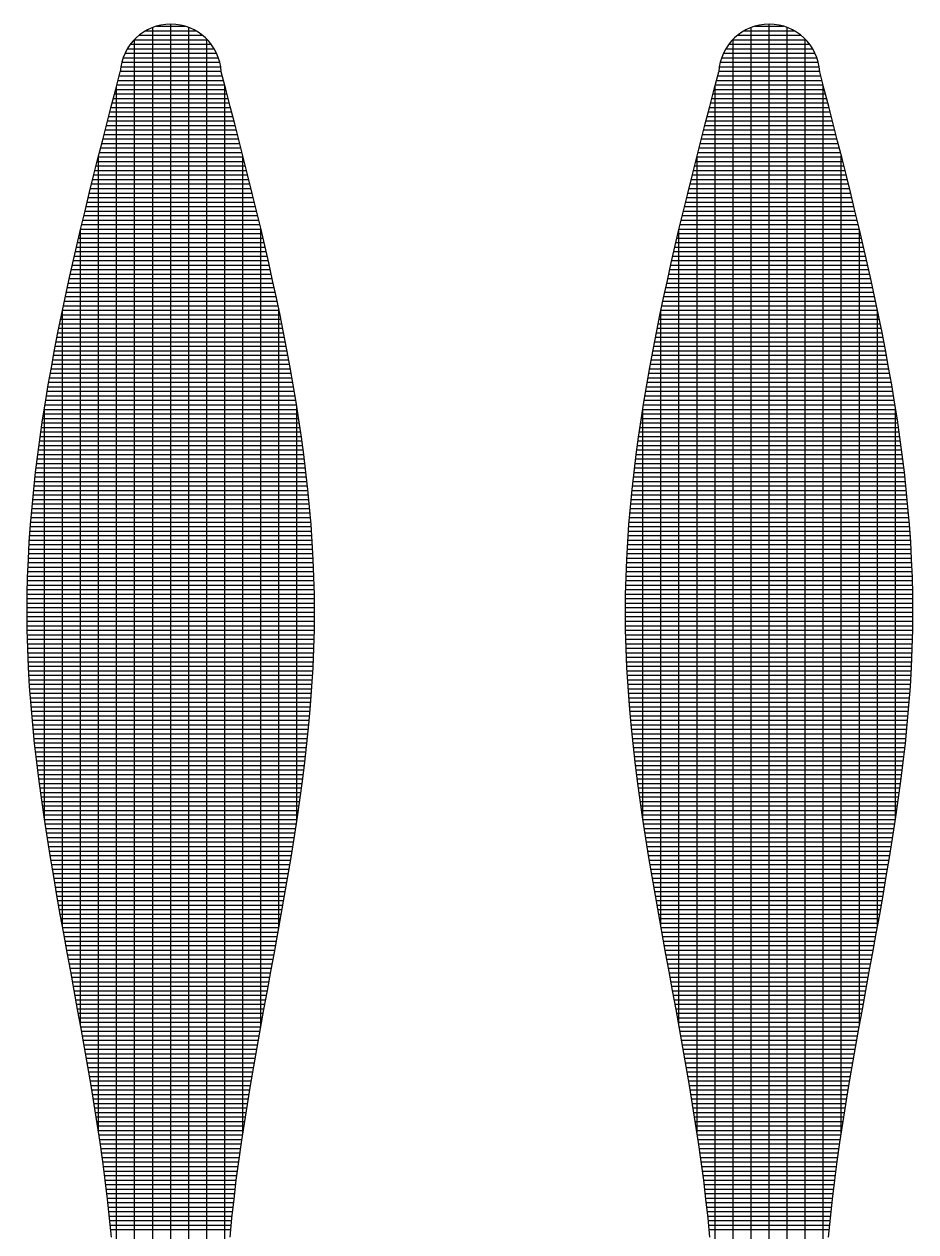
# Model space of a CAD drawing. Header units: inches. Extents: x 8.4 to 50.9, y 14.4 to 39.2.
# Drawn here: x 34.4212 to 34.5782, y 25.7 to 25.9127 of the extents above; entities that cross this region are included whole.
import ezdxf

# ---------------------------------------------------------------- set-up
doc = ezdxf.new("R2010")
doc.units = ezdxf.units.IN
doc.header["$MEASUREMENT"] = 0
doc.layers.add('02', color=2, linetype='Continuous')

msp = doc.modelspace()

# ---------------------------------------------------------------- linework, layer by layer
at = {"layer": '02'}
for p, q in [((34.44261935552736, 25.91149436416858), (34.4514155559164, 25.91149436416858)), ((34.44383261365969, 25.48771023720441), (34.44383261365969, 25.91206792290145)), ((34.44448042906974, 25.91228811417354), (34.44955448237401, 25.91228811417354)), ((34.44700761362132, 25.48714468855873), (34.44700761362132, 25.91265752015865)), ((34.45018261358295, 25.48770304395989), (34.45018261358295, 25.91207544302565)), ((34.54796078325403, 25.91149436416858), (34.55675698364307, 25.91149436416858)), ((34.54917404138637, 25.48771023720441), (34.54917404138637, 25.91206792290145)), ((34.54982185679641, 25.91228811417354), (34.55489591010068, 25.91228811417354)), ((34.55234904134799, 25.48714468855873), (34.55234904134799, 25.91265752015865)), ((34.55552404130962, 25.48770304395989), (34.55552404130962, 25.91207544302565)), ((34.43991089823344, 25.90911311416825), (34.45412401332673, 25.90911311416825)), ((34.44058499021143, 25.90990686417321), (34.45344992134874, 25.90990686417321)), ((34.44065761369806, 25.48967781219803), (34.44065761369806, 25.90998198587444)), ((34.44145059051611, 25.91070061417817), (34.45258432092764, 25.91070061417817)), ((34.453357613661, 25.48965922962056), (34.453357613661, 25.91000204590786)), ((34.54525232596011, 25.90911311416825), (34.55946544093699, 25.90911311416825)), ((34.54592641793811, 25.90990686417321), (34.55879134895899, 25.90990686417321)), ((34.54599904130832, 25.48967781219803), (34.54599904130832, 25.90998198587444)), ((34.54679201824278, 25.91070061417817), (34.55792574865431, 25.91070061417817)), ((34.55869904127125, 25.48965922962056), (34.55869904127125, 25.91000204590786)), ((34.43863161456925, 25.90673186416793), (34.45540329687451, 25.90673186416793)), ((34.43895668537975, 25.90752561417289), (34.455078226064, 25.90752561417289)), ((34.43937745389216, 25.90831936417785), (34.45465745766801, 25.90831936417785)), ((34.54397304229592, 25.90673186416793), (34.56074472460118, 25.90673186416793)), ((34.54429811310642, 25.90752561417289), (34.56041965379067, 25.90752561417289)), ((34.54471888161883, 25.90831936417785), (34.55999888527826, 25.90831936417785)), ((34.43822912698765, 25.90514436417256), (34.4558057844561, 25.90514436417256)), ((34.43839141576704, 25.90593811417752), (34.45564349567671, 25.90593811417752)), ((34.54357055471432, 25.90514436417256), (34.56114721218277, 25.90514436417256)), ((34.54373284349371, 25.90593811417752), (34.56098492340338, 25.90593811417752)), ((34.43774296240103, 25.90276311417223), (34.45629194915914, 25.90276311417223)), ((34.43794873044048, 25.90355686417719), (34.45608618100327, 25.90355686417719)), ((34.43814047439177, 25.9043506141676), (34.4558944371684, 25.9043506141676)), ((34.5430843901277, 25.90276311417223), (34.56163337676939, 25.90276311417223)), ((34.54329015816715, 25.90355686417719), (34.56142760872994, 25.90355686417719)), ((34.54348190200203, 25.9043506141676), (34.56123586489507, 25.9043506141676)), ((34.4371261067145, 25.90038186417191), (34.45690880472925, 25.90038186417191)), ((34.43733162143421, 25.90117561417687), (34.45670329000954, 25.90117561417687)), ((34.43748261362002, 25.49632961785359), (34.43748261362002, 25.90175849860647)), ((34.43753724977527, 25.90196936416728), (34.45649766178489, 25.90196936416728)), ((34.45653261362263, 25.49625364470525), (34.45653261362263, 25.90183447175481)), ((34.54246753444117, 25.90038186417191), (34.56225023245592, 25.90038186417191)), ((34.54267304916088, 25.90117561417687), (34.56204471773621, 25.90117561417687)), ((34.54282404134669, 25.49632961785359), (34.54282404134669, 25.90175849860647)), ((34.54287867750195, 25.90196936416728), (34.56183908939515, 25.90196936416728)), ((34.5618740413493, 25.49625364470525), (34.5618740413493, 25.90183447175481)), ((34.43671553350673, 25.89879436417654), (34.45731937793703, 25.89879436417654)), ((34.43692073448715, 25.89958811416695), (34.45711417707302, 25.89958811416695)), ((34.5420569612334, 25.89879436417654), (34.5626608056637, 25.89879436417654)), ((34.5422621620974, 25.89958811416695), (34.56245560479969, 25.89958811416695)), ((34.43610124966749, 25.89641311417622), (34.45793366177627, 25.89641311417622)), ((34.43630576216769, 25.89720686416662), (34.45772914927606, 25.89720686416662)), ((34.43651053310991, 25.89800061417158), (34.45752437833384, 25.89800061417158)), ((34.54144267739416, 25.89641311417622), (34.56327508950294, 25.89641311417622)), ((34.54164718989436, 25.89720686416662), (34.56307057700273, 25.89720686416662)), ((34.54185196083658, 25.89800061417158), (34.56286580606051, 25.89800061417158)), ((34.43548955292594, 25.89403186417589), (34.45854535851781, 25.89403186417589)), ((34.4356931160592, 25.8948256141663), (34.45834179538456, 25.8948256141663)), ((34.43589702471313, 25.89561936417126), (34.45813788684704, 25.89561936417126)), ((34.54083098065261, 25.89403186417589), (34.56388678624448, 25.89403186417589)), ((34.54103454378587, 25.8948256141663), (34.56368322311123, 25.8948256141663)), ((34.54123845232338, 25.89561936417126), (34.5634793144573, 25.89561936417126)), ((34.43508357893829, 25.89244436416597), (34.45895133262188, 25.89244436416597)), ((34.43528636418436, 25.89323811417093), (34.45874854725939, 25.89323811417093)), ((34.54042500666496, 25.89244436416597), (34.56429276023214, 25.89244436416597)), ((34.54062779191104, 25.89323811417093), (34.56408997498606, 25.89323811417093)), ((34.43447793311593, 25.89006311416565), (34.45955697844424, 25.89006311416565)), ((34.43467933441666, 25.8908568641706), (34.45935557714351, 25.8908568641706)), ((34.43488122594231, 25.89165061417556), (34.45915368550145, 25.89165061417556)), ((34.5398193608426, 25.89006311416565), (34.5648984060545, 25.89006311416565)), ((34.54002076202691, 25.8908568641706), (34.56469700487018, 25.8908568641706)), ((34.54022265366898, 25.89165061417556), (34.56449511322812, 25.89165061417556)), ((34.43387696055383, 25.88768186416532), (34.46015795100634, 25.88768186416532)), ((34.43407671725531, 25.88847561417028), (34.45995819430486, 25.88847561417028)), ((34.43427705102754, 25.88926936417524), (34.45975786041622, 25.88926936417524)), ((34.43430761365839, 25.717474027049), (34.43430761365839, 25.88939026394623)), ((34.45970761370067, 25.71734335426995), (34.45970761370067, 25.88946810445454)), ((34.5392183882805, 25.88768186416532), (34.56549937861659, 25.88768186416532)), ((34.53941814498198, 25.88847561417028), (34.56529962191512, 25.88847561417028)), ((34.53961847875421, 25.88926936417524), (34.56509928814289, 25.88926936417524)), ((34.53964904126865, 25.717474027049), (34.53964904126865, 25.88939026394623)), ((34.56504904131093, 25.71734335426995), (34.56504904131093, 25.88946810445454)), ((34.43328144274805, 25.88530061417955), (34.4607534686957, 25.88530061417955)), ((34.4334792944292, 25.88609436416995), (34.46055561713096, 25.88609436416995)), ((34.43367780991052, 25.88688811417491), (34.46035710153323, 25.88688811417491)), ((34.53862287047473, 25.88530061417955), (34.56609489642237, 25.88530061417955)), ((34.53882072215588, 25.88609436416995), (34.56589704474122, 25.88609436416995)), ((34.53901923763719, 25.88688811417491), (34.5656985292599, 25.88688811417491)), ((34.43288784696874, 25.88371311416963), (34.46114706447501, 25.88371311416963)), ((34.43308428408731, 25.88450686417459), (34.46095062747285, 25.88450686417459)), ((34.53822927469541, 25.88371311416963), (34.56648849220169, 25.88371311416963)), ((34.53842571169757, 25.88450686417459), (34.56629205519953, 25.88450686417459)), ((34.43230315532223, 25.8813318641693), (34.46173175623794, 25.8813318641693)), ((34.43249725377341, 25.88212561417426), (34.46153765767035, 25.88212561417426)), ((34.43269216061258, 25.88291936417922), (34.46134275094759, 25.88291936417922)), ((34.53764458293249, 25.8813318641693), (34.56707318396461, 25.8813318641693)), ((34.53783868150008, 25.88212561417426), (34.56687908539702, 25.88212561417426)), ((34.53803358833925, 25.88291936417922), (34.56668417855785, 25.88291936417922)), ((34.43172599877384, 25.87895061416897), (34.46230891266991, 25.87895061416897)), ((34.43191749895145, 25.87974436417393), (34.4621174124923, 25.87974436417393)), ((34.43210989413005, 25.88053811417889), (34.46192501743012, 25.88053811417889)), ((34.53706742650051, 25.87895061416897), (34.56765034039658, 25.87895061416897)), ((34.53725892667812, 25.87974436417393), (34.56745884021898, 25.87974436417393)), ((34.53745132185672, 25.88053811417889), (34.56726644504037, 25.88053811417889)), ((34.43134579867278, 25.87736311417361), (34.46268911277097, 25.87736311417361)), ((34.43153542246823, 25.87815686417857), (34.46249948897552, 25.87815686417857)), ((34.53668722639945, 25.87736311417361), (34.56803054049765, 25.87736311417361)), ((34.5368768501949, 25.87815686417857), (34.5678409167022, 25.87815686417857)), ((34.43078293105741, 25.87498186417328), (34.46325198050276, 25.87498186417328)), ((34.43096952421278, 25.87577561417824), (34.46306538734738, 25.87577561417824)), ((34.43113261358035, 25.73632884397343), (34.43113261358035, 25.87646578484386)), ((34.43115715637491, 25.87656936416865), (34.46287775518526, 25.87656936416865)), ((34.4628826136623, 25.73621987431365), (34.4628826136623, 25.87654886523491)), ((34.53612435878408, 25.87498186417328), (34.56859340811302, 25.87498186417328)), ((34.53631095193946, 25.87577561417824), (34.56840681495764, 25.87577561417824)), ((34.53647404130702, 25.73632884397343), (34.53647404130702, 25.87646578484386)), ((34.53649858410158, 25.87656936416865), (34.56821918279552, 25.87656936416865)), ((34.56822404138897, 25.73621987431365), (34.56822404138897, 25.87654886523491)), ((34.43022967282836, 25.87260061417296), (34.46380523861539, 25.87260061417296)), ((34.43041297666882, 25.87339436417792), (34.46362193489135, 25.87339436417792)), ((34.43059740554695, 25.87418811416832), (34.46343750589681, 25.87418811416832)), ((34.53557110055503, 25.87260061417296), (34.56914666634206, 25.87260061417296)), ((34.53575440439549, 25.87339436417792), (34.56896336250161, 25.87339436417792)), ((34.53593883327362, 25.87418811416832), (34.56877893362348, 25.87418811416832)), ((34.42986655597728, 25.87101311417759), (34.46416835546647, 25.87101311417759)), ((34.4300475231294, 25.871806864168), (34.46398738831435, 25.871806864168)), ((34.53520798370396, 25.87101311417759), (34.56950978319314, 25.87101311417759)), ((34.53538895085607, 25.871806864168), (34.56932881604102, 25.871806864168)), ((34.42933103758064, 25.86863186417726), (34.46470387386312, 25.86863186417726)), ((34.42950828456473, 25.86942561416767), (34.46452662687902, 25.86942561416767)), ((34.429686800243, 25.87021936417263), (34.46434811120075, 25.87021936417263)), ((34.53467246530731, 25.86863186417726), (34.57004530158979, 25.86863186417726)), ((34.5348497122914, 25.86942561416767), (34.56986805460569, 25.86942561416767)), ((34.53502822796968, 25.87021936417263), (34.56968953892742, 25.87021936417263)), ((34.42880719529153, 25.86625061417694), (34.46522771615223, 25.86625061417694)), ((34.42898046436407, 25.86704436416735), (34.4650544471961, 25.86704436416735)), ((34.42915508804531, 25.8678381141723), (34.46487982351486, 25.8678381141723)), ((34.5341486230182, 25.86625061417694), (34.5705691438789, 25.86625061417694)), ((34.53432189209074, 25.86704436416735), (34.57039587480635, 25.86704436416735)), ((34.53449651565556, 25.8678381141723), (34.57022125124153, 25.8678381141723)), ((34.42846483540875, 25.86466311416702), (34.46557007615142, 25.86466311416702)), ((34.42863530946583, 25.86545686417198), (34.46539960209434, 25.86545686417198)), ((34.53380626313542, 25.86466311416702), (34.57091150376168, 25.86466311416702)), ((34.53397673707609, 25.86545686417198), (34.57074102982101, 25.86545686417198)), ((34.42795761361872, 25.75370930192698), (34.42795761361872, 25.8622599873121)), ((34.42796216918309, 25.86228186416669), (34.46607274226066, 25.86228186416669)), ((34.42812823668741, 25.86307561417165), (34.46590667475634, 25.86307561417165)), ((34.42829580152561, 25.86386936417661), (34.46573910991815, 25.86386936417661)), ((34.46605761362393, 25.75360010457338), (34.46605761362393, 25.86235447612821)), ((34.53329904134539, 25.75370930192698), (34.53329904134539, 25.8622599873121)), ((34.53330359690976, 25.86228186416669), (34.57141416998734, 25.86228186416669)), ((34.53346966441408, 25.86307561417165), (34.57124810248301, 25.86307561417165)), ((34.53363722925228, 25.86386936417661), (34.57108053764482, 25.86386936417661)), ((34.5713990413506, 25.75360010457338), (34.5713990413506, 25.86235447612821)), ((34.42747323600729, 25.85990061416637), (34.46656167543647, 25.85990061416637)), ((34.4276346404959, 25.86069436417133), (34.46640027106427, 25.86069436417133)), ((34.4277976276508, 25.86148811417629), (34.46623728390936, 25.86148811417629)), ((34.53281466373396, 25.85990061416637), (34.57190310316314, 25.85990061416637)), ((34.53297606810615, 25.86069436417133), (34.57174169879094, 25.86069436417133)), ((34.53313905526106, 25.86148811417629), (34.57157871163604, 25.86148811417629)), ((34.42715528969806, 25.858313114171), (34.46687962174569, 25.858313114171)), ((34.42731344305598, 25.85910686417596), (34.46672146850419, 25.85910686417596)), ((34.53249671742473, 25.858313114171), (34.57222104947236, 25.858313114171)), ((34.53265487066624, 25.85910686417596), (34.57206289623086, 25.85910686417596)), ((34.42669095205297, 25.85593186417067), (34.4673439595072, 25.85593186417067)), ((34.42684401584943, 25.85672561417563), (34.46719089571074, 25.85672561417563)), ((34.42699880445529, 25.85751936416604), (34.46703610698846, 25.85751936416604)), ((34.53203237966322, 25.85593186417067), (34.57268538723388, 25.85593186417067)), ((34.5321854435761, 25.85672561417563), (34.572532323321, 25.85672561417563)), ((34.53234023218197, 25.85751936416604), (34.57237753471513, 25.85751936416604)), ((34.42624239310776, 25.85355061417035), (34.46779251845241, 25.85355061417035)), ((34.42639011227679, 25.85434436417531), (34.46764479916696, 25.85434436417531)), ((34.42653964135484, 25.85513811416572), (34.46749527008892, 25.85513811416572)), ((34.53158382071801, 25.85355061417035), (34.57313394617908, 25.85355061417035)), ((34.53173154000346, 25.85434436417531), (34.57298622689363, 25.85434436417531)), ((34.53188106908151, 25.85513811416572), (34.57283669781559, 25.85513811416572)), ((34.42595249707033, 25.85196311417498), (34.46808241437343, 25.85196311417498)), ((34.42609651190382, 25.85275686416539), (34.46793839953993, 25.85275686416539)), ((34.531293924797, 25.85196311417498), (34.5734238421001, 25.85196311417498)), ((34.53143793963049, 25.85275686416539), (34.5732798272666, 25.85275686416539)), ((34.42553193275039, 25.84958186417466), (34.46850297869337, 25.84958186417466)), ((34.4256701793211, 25.85037561417962), (34.46836473223907, 25.85037561417962)), ((34.42581037677978, 25.85116936417002), (34.46822453466397, 25.85116936417002)), ((34.53087336047706, 25.84958186417466), (34.57384440642004, 25.84958186417466)), ((34.53101160704777, 25.85037561417962), (34.57370615984932, 25.85037561417962)), ((34.53115180450645, 25.85116936417002), (34.57356596239065, 25.85116936417002)), ((34.42512918020752, 25.84720061417433), (34.46890573123623, 25.84720061417433)), ((34.42526140519571, 25.84799436417929), (34.46877350636446, 25.84799436417929)), ((34.42539566535656, 25.8487881141697), (34.46863924608719, 25.8487881141697)), ((34.53047060793419, 25.84720061417433), (34.5742471589629, 25.84720061417433)), ((34.53060283280597, 25.84799436417929), (34.57411493397471, 25.84799436417929)), ((34.53073709308323, 25.8487881141697), (34.57398067381386, 25.8487881141697)), ((34.42478261365709, 25.77268145197708), (34.42478261365709, 25.84505783383033)), ((34.42487094867197, 25.84561311417896), (34.46916396277179, 25.84561311417896)), ((34.42499901879732, 25.84640686416937), (34.46903589264643, 25.84640686416937)), ((34.46923261358556, 25.77254963322016), (34.46923261358556, 25.84518213969536)), ((34.53012404138376, 25.77268145197708), (34.53012404138376, 25.84505783383033)), ((34.53021237639864, 25.84561311417896), (34.57450539049846, 25.84561311417896)), ((34.53034044652399, 25.84640686416937), (34.5743773203731, 25.84640686416937)), ((34.57457404131223, 25.77254963322016), (34.57457404131223, 25.84518213968081)), ((34.42449956749719, 25.84323186417864), (34.46953534406298, 25.84323186417864)), ((34.42462119508222, 25.84402561416904), (34.46941371636153, 25.84402561416904)), ((34.42474499823679, 25.844819364174), (34.46928991332338, 25.844819364174)), ((34.52984099522386, 25.84323186417864), (34.57487677167323, 25.84323186417864)), ((34.5299626228089, 25.84402561416904), (34.5747551440882, 25.84402561416904)), ((34.53008642584705, 25.844819364174), (34.57463134093364, 25.844819364174)), ((34.42414801650834, 25.84085061417831), (34.46988689493541, 25.84085061417831)), ((34.42426295032878, 25.84164436416872), (34.46977196123139, 25.84164436416872)), ((34.42438014318854, 25.84243811417368), (34.46965476825521, 25.84243811417368)), ((34.52948944423501, 25.84085061417831), (34.57522832266208, 25.84085061417831)), ((34.52960437793904, 25.84164436416872), (34.57511338895806, 25.84164436416872)), ((34.52972157091521, 25.84243811417368), (34.57499619598188, 25.84243811417368)), ((34.42392503797696, 25.83926311416839), (34.47010987358321, 25.83926311416839)), ((34.42403536978331, 25.84005686417335), (34.46999954166044, 25.84005686417335)), ((34.52926646558721, 25.83926311416839), (34.57545130130988, 25.83926311416839)), ((34.52937679750998, 25.84005686417335), (34.57534096938711, 25.84005686417335)), ((34.42360820960407, 25.83688186416807), (34.47042670183968, 25.83688186416807)), ((34.42371143006407, 25.83767561417303), (34.47032348137968, 25.83767561417303)), ((34.42381704879612, 25.83846936417799), (34.47021786276404, 25.83846936417799)), ((34.52894963733074, 25.83688186416807), (34.57576812956636, 25.83688186416807)), ((34.52905285779075, 25.83767561417303), (34.57566490910635, 25.83767561417303)), ((34.5291584765228, 25.83846936417799), (34.5755592903743, 25.83846936417799)), ((34.42331321410988, 25.83450061416774), (34.47072169733387, 25.83450061416774)), ((34.42340907397833, 25.8352943641727), (34.47062583758184, 25.8352943641727)), ((34.42350741489012, 25.83608811417766), (34.47052749655363, 25.83608811417766)), ((34.52865464183655, 25.83450061416774), (34.57606312506054, 25.83450061416774)), ((34.52875050170501, 25.8352943641727), (34.57596726519209, 25.8352943641727)), ((34.5288488426168, 25.83608811417766), (34.5758689242803, 25.83608811417766)), ((34.42304079829869, 25.83211936416741), (34.47099411326148, 25.83211936416741)), ((34.42312904867963, 25.83291311417237), (34.47090586276413, 25.83291311417237)), ((34.42321986322445, 25.83370686417733), (34.47081504821931, 25.83370686417733)), ((34.52838222590894, 25.83211936416741), (34.57633554098815, 25.83211936416741)), ((34.5284704764063, 25.83291311417237), (34.5762472904908, 25.83291311417237)), ((34.52856129095112, 25.83370686417733), (34.57615647594598, 25.83370686417733)), ((34.42287209934243, 25.83053186417205), (34.47116281221774, 25.83053186417205)), ((34.42295513920639, 25.83132561417701), (34.47107977223736, 25.83132561417701)), ((34.52821352695268, 25.83053186417205), (34.57650423994441, 25.83053186417205)), ((34.52829656693307, 25.83132561417701), (34.57642119996403, 25.83132561417701)), ((34.422638967998, 25.82815061417172), (34.47139594344576, 25.82815061417172)), ((34.42271398626421, 25.82894436417668), (34.47132092517954, 25.82894436417668)), ((34.42279170583156, 25.82973811416709), (34.4712432056122, 25.82973811416709)), ((34.52798039572467, 25.82815061417172), (34.57673737117243, 25.82815061417172)), ((34.52805541399088, 25.82894436417668), (34.57666235290621, 25.82894436417668)), ((34.52813313355823, 25.82973811416709), (34.57658463333887, 25.82973811416709)), ((34.42243039458212, 25.8257693641714), (34.47160451697805, 25.8257693641714)), ((34.42249714479935, 25.82656311417636), (34.4715377666444, 25.82656311417636)), ((34.42256667850693, 25.82735686416676), (34.47146823305324, 25.82735686416676)), ((34.52777182230879, 25.8257693641714), (34.5769459445883, 25.8257693641714)), ((34.52783857252602, 25.82656311417636), (34.57687919437107, 25.82656311417636)), ((34.5279081062336, 25.82735686416676), (34.5768096606635, 25.82735686416676)), ((34.42230535276853, 25.82418186417603), (34.47172955879164, 25.82418186417603)), ((34.42236645474718, 25.82497561416644), (34.47166845669658, 25.82497561416644)), ((34.52764678037879, 25.82418186417603), (34.57707098651831, 25.82418186417603)), ((34.52770788247385, 25.82497561416644), (34.57700988442325, 25.82497561416644)), ((34.42213934486885, 25.8218006141757), (34.4718955665749, 25.8218006141757)), ((34.42219177064639, 25.82259436416611), (34.47184314079736, 25.82259436416611)), ((34.42224711565454, 25.82338811417107), (34.47178779578921, 25.82338811417107)), ((34.52748077259552, 25.8218006141757), (34.57723699430157, 25.8218006141757)), ((34.52753319837306, 25.82259436416611), (34.57718456852403, 25.82259436416611)), ((34.52758854338121, 25.82338811417107), (34.57712922351588, 25.82338811417107)), ((34.42199985370193, 25.81941936417538), (34.47203505785824, 25.81941936417538)), ((34.42204335938827, 25.82021311416579), (34.47199155205548, 25.82021311416579)), ((34.42208986556311, 25.82100686417074), (34.47194504599706, 25.82100686417074)), ((34.5273412814286, 25.81941936417538), (34.57737648546849, 25.81941936417538)), ((34.52738478711494, 25.82021311416579), (34.57733297978216, 25.82021311416579)), ((34.52743129317336, 25.82100686417074), (34.57728647372373, 25.82100686417074)), ((34.4219219511297, 25.81783186416546), (34.47211296043047, 25.81783186416546)), ((34.42195937516321, 25.81862561417042), (34.47207553628054, 25.81862561417042)), ((34.52726337873996, 25.81783186416546), (34.57745438815714, 25.81783186416546)), ((34.52730080288988, 25.81862561417042), (34.57741696400721, 25.81862561417042)), ((34.42182827288438, 25.81545061417969), (34.47220663855937, 25.81545061417969)), ((34.42185637298194, 25.81624436417009), (34.47217853846182, 25.81624436417009)), ((34.42188760802769, 25.81703811417505), (34.47214730341607, 25.81703811417505)), ((34.52716970061105, 25.81545061417969), (34.57754806628604, 25.81545061417969)), ((34.52719780070861, 25.81624436417009), (34.57751996618849, 25.81624436417009)), ((34.52722903575436, 25.81703811417505), (34.57748873114274, 25.81703811417505)), ((34.42176304898844, 25.81306936417936), (34.47227186245532, 25.81306936417936)), ((34.42178158417032, 25.81386311416977), (34.47225332738985, 25.81386311416977)), ((34.42180333439414, 25.81465686417473), (34.47223157716603, 25.81465686417473)), ((34.52710447671511, 25.81306936417936), (34.57761329018199, 25.81306936417936)), ((34.52712301178057, 25.81386311416977), (34.57759475511652, 25.81386311416977)), ((34.5271447620044, 25.81465686417473), (34.5775730048927, 25.81465686417473)), ((34.42173573061977, 25.81148186416944), (34.4722991809404, 25.81148186416944)), ((34.42174775562403, 25.8122756141744), (34.47228715581973, 25.8122756141744)), ((34.52707715823003, 25.81148186416944), (34.57764060866707, 25.81148186416944)), ((34.5270891833507, 25.8122756141744), (34.5776285835464, 25.8122756141744)), ((34.42171953119491, 25.80910061416911), (34.47231538036526, 25.80910061416911)), ((34.42172159174611, 25.80989436417407), (34.47231331969765, 25.80989436417407)), ((34.42172700040196, 25.81068811417903), (34.4723079110418, 25.81068811417903)), ((34.52706095892158, 25.80910061416911), (34.57765680797552, 25.80910061416911)), ((34.52706301947278, 25.80989436417407), (34.57765474742432, 25.80989436417407)), ((34.52706842812863, 25.81068811417903), (34.57764933876847, 25.81068811417903)), ((34.42172084494182, 25.80830686417871), (34.47231406661835, 25.80830686417871)), ((34.42172555964594, 25.80751311417375), (34.47230935179782, 25.80751311417375)), ((34.42173370150071, 25.80671936416879), (34.47230120994304, 25.80671936416879)), ((34.52706227266849, 25.80830686417871), (34.57765549422861, 25.80830686417871)), ((34.52706698737261, 25.80751311417375), (34.57765077952449, 25.80751311417375)), ((34.52707512922738, 25.80671936416879), (34.57764263766971, 25.80671936416879)), ((34.42174529704884, 25.80592561417838), (34.47228961451133, 25.80592561417838)), ((34.42176035502148, 25.80513186417342), (34.47227455653869, 25.80513186417342)), ((34.52708672477551, 25.80592561417838), (34.57763104212158, 25.80592561417838)), ((34.52710178263173, 25.80513186417342), (34.57761598426536, 25.80513186417342)), ((34.42177883653589, 25.80433811416846), (34.47225607490786, 25.80433811416846)), ((34.42180069514238, 25.80354436417806), (34.47223421641779, 25.80354436417806)), ((34.42182588404198, 25.8027506141731), (34.47220902740177, 25.8027506141731)), ((34.52712026426256, 25.80433811416846), (34.57759750263453, 25.80433811416846)), ((34.52714212275264, 25.80354436417806), (34.57757564414446, 25.80354436417806)), ((34.52716731176865, 25.8027506141731), (34.57755045512845, 25.8027506141731)), ((34.42185435666856, 25.80195686416814), (34.47218055477519, 25.80195686416814)), ((34.42188606657241, 25.80116311417773), (34.47214884498776, 25.80116311417773)), ((34.4219209671874, 25.80036936417277), (34.47211394425635, 25.80036936417277)), ((34.52719578439523, 25.80195686416814), (34.57752198250186, 25.80195686416814)), ((34.52722749429908, 25.80116311417773), (34.57749027259801, 25.80116311417773)), ((34.52726239491408, 25.80036936417277), (34.57745537198302, 25.80036936417277)), ((34.42195901241307, 25.79957561416781), (34.47207589903068, 25.79957561416781)), ((34.42200015568328, 25.7987818641774), (34.47203475576048, 25.7987818641774)), ((34.52730044013974, 25.79957561416781), (34.57741732675736, 25.79957561416781)), ((34.52734158340995, 25.7987818641774), (34.57737618348715, 25.7987818641774)), ((34.42204435101398, 25.79798811417244), (34.47199056042977, 25.79798811417244)), ((34.42209155218829, 25.79719436416748), (34.47194335937188, 25.79719436416748)), ((34.42214171298933, 25.79640061417708), (34.47189319857084, 25.79640061417708)), ((34.52738577874065, 25.79798811417244), (34.57733198815644, 25.79798811417244)), ((34.52743297979855, 25.79719436416748), (34.57728478709855, 25.79719436416748)), ((34.52748314059959, 25.79640061417708), (34.57723462629751, 25.79640061417708)), ((34.42219478743304, 25.79560686417212), (34.47184012401071, 25.79560686417212)), ((34.42225072965179, 25.79481311416716), (34.47178418190838, 25.79481311416716)), ((34.42230949366153, 25.79401936417675), (34.47172541789864, 25.79401936417675)), ((34.52753621515971, 25.79560686417212), (34.57718155173738, 25.79560686417212)), ((34.52759215737846, 25.79481311416716), (34.57712560951863, 25.79481311416716)), ((34.52765092127179, 25.79401936417675), (34.57706684562531, 25.79401936417675)), ((34.42237103371103, 25.79322561417179), (34.47166387784914, 25.79322561417179)), ((34.42243530381624, 25.79243186416683), (34.47159960762751, 25.79243186416683)), ((34.52771246132129, 25.79322561417179), (34.57700530557581, 25.79322561417179)), ((34.52777673154291, 25.79243186416683), (34.57694103535418, 25.79243186416683)), ((34.42250225845878, 25.79163811417643), (34.47153265298498, 25.79163811417643)), ((34.42257185200383, 25.79084436417147), (34.47146305943993, 25.79084436417147)), ((34.42264403881659, 25.79005061416651), (34.47139087274358, 25.79005061416651)), ((34.52784368618545, 25.79163811417643), (34.57687408071165, 25.79163811417643)), ((34.5279132797305, 25.79084436417147), (34.5768044871666, 25.79084436417147)), ((34.52798546642684, 25.79005061416651), (34.57673230047025, 25.79005061416651)), ((34.42271877302942, 25.7892568641761), (34.47131613841434, 25.7892568641761)), ((34.42279600958959, 25.78846311417114), (34.47123890185416, 25.78846311417114)), ((34.4228757028623, 25.78766936416618), (34.47115920869787, 25.78766936416618)), ((34.52806020075609, 25.7892568641761), (34.57665756614101, 25.7892568641761)), ((34.52813743731626, 25.78846311417114), (34.57658032958084, 25.78846311417114)), ((34.52821713047256, 25.78766936416618), (34.57650063642454, 25.78766936416618)), ((34.42295780732915, 25.78687561417577), (34.4710771041146, 25.78687561417577)), ((34.42304227782101, 25.78608186417081), (34.47099263362274, 25.78608186417081)), ((34.52829923505583, 25.78687561417577), (34.57641853184127, 25.78687561417577)), ((34.52838370554768, 25.78608186417081), (34.57633406134941, 25.78608186417081)), ((34.42312906905231, 25.78528811416585), (34.47090584250786, 25.78528811416585)), ((34.42321813550465, 25.78449436417545), (34.4708167759391, 25.78449436417545)), ((34.42330943224174, 25.78370061417049), (34.47072547920202, 25.78370061417049)), ((34.52847049666256, 25.78528811416585), (34.57624727023453, 25.78528811416585)), ((34.52855956323133, 25.78449436417545), (34.57615820366577, 25.78449436417545)), ((34.52865085996841, 25.78370061417049), (34.57606690692869, 25.78370061417049)), ((34.42340291409441, 25.78290686416553), (34.47063199734934, 25.78290686416553)), ((34.42349853589353, 25.78211311417512), (34.47053637555022, 25.78211311417512)), ((34.42359625258636, 25.78131936417016), (34.4704386589738, 25.78131936417016)), ((34.52874434182108, 25.78290686416553), (34.57597342507601, 25.78290686416553)), ((34.5288399636202, 25.78211311417512), (34.5758778032769, 25.78211311417512)), ((34.52893768019662, 25.78131936417016), (34.57578008670048, 25.78131936417016)), ((34.42369601900377, 25.78052561417975), (34.4703388925564, 25.78052561417975)), ((34.42379779032585, 25.7797318641748), (34.4702371211179, 25.7797318641748)), ((34.52903744661403, 25.78052561417975), (34.57568032028307, 25.78052561417975)), ((34.52913921805252, 25.7797318641748), (34.57557854884458, 25.7797318641748)), ((34.42390152149987, 25.77893811416984), (34.47013338994388, 25.77893811416984)), ((34.42400716782235, 25.77814436417943), (34.47002774373782, 25.77814436417943)), ((34.42411468424056, 25.77735061417447), (34.46992022731961, 25.77735061417447)), ((34.52924294922654, 25.77893811416984), (34.57547481767055, 25.77893811416984)), ((34.52934859554902, 25.77814436417943), (34.57536917134807, 25.77814436417943)), ((34.52945611196724, 25.77735061417447), (34.57526165492986, 25.77735061417447)), ((34.42422402593461, 25.77655686416951), (34.46981088562556, 25.77655686416951)), ((34.42433514808458, 25.7757631141791), (34.46969976335917, 25.7757631141791)), ((34.424448005987, 25.77496936417414), (34.46958690545675, 25.77496936417414)), ((34.52956545366128, 25.77655686416951), (34.57515231323582, 25.77655686416951)), ((34.52967657581125, 25.7757631141791), (34.57504119108584, 25.7757631141791)), ((34.52978943371367, 25.77496936417414), (34.57492833318342, 25.77496936417414)), ((34.42456255493839, 25.77417561416918), (34.46947235650536, 25.77417561416918)), ((34.42467875023526, 25.77338186417878), (34.46935616120849, 25.77338186417878)), ((34.42479654717413, 25.77258811417382), (34.46923836438604, 25.77258811417382)), ((34.52990398266506, 25.77417561416918), (34.57481378423203, 25.77417561416918)), ((34.53002017796193, 25.77338186417878), (34.57469758893517, 25.77338186417878)), ((34.5301379749008, 25.77258811417382), (34.5745797919963, 25.77258811417382)), ((34.42491590105151, 25.77179436416886), (34.46911901039225, 25.77179436416886)), ((34.42503676739675, 25.77100061417845), (34.46899814404701, 25.77100061417845)), ((34.53025732877818, 25.77179436416886), (34.57446043811892, 25.77179436416886)), ((34.53037819512342, 25.77100061417845), (34.57433957177368, 25.77100061417845)), ((34.42515910150637, 25.77020686417349), (34.46887580993739, 25.77020686417349)), ((34.42528285902613, 25.76941311416853), (34.46875205253404, 25.76941311416853)), ((34.42540799513613, 25.76861936417813), (34.46862691630763, 25.76861936417813)), ((34.53050052923304, 25.77020686417349), (34.57421723766406, 25.77020686417349)), ((34.53062428663638, 25.76941311416853), (34.5740934801443, 25.76941311416853)), ((34.5307494228628, 25.76861936417813), (34.5739683440343, 25.76861936417813)), ((34.42553446571496, 25.76782561417317), (34.46850044584521, 25.76782561417317)), ((34.42566222582631, 25.76703186416821), (34.46837268561744, 25.76703186416821)), ((34.42579123134878, 25.7662381141778), (34.46824368009497, 25.7662381141778)), ((34.53087589332522, 25.76782561417317), (34.57384187357188, 25.76782561417317)), ((34.53100365355299, 25.76703186416821), (34.57371411334411, 25.76703186416821)), ((34.53113265907545, 25.7662381141778), (34.57358510782164, 25.7662381141778)), ((34.42592143781171, 25.76544436417284), (34.46811347374846, 25.76544436417284)), ((34.42605280062803, 25.76465061416788), (34.46798211081573, 25.76465061416788)), ((34.53126286542197, 25.76544436417284), (34.57345490147513, 25.76544436417284)), ((34.5313942283547, 25.76465061416788), (34.5733235385424, 25.76465061416788)), ((34.42618527555992, 25.76385686417747), (34.46784963588384, 25.76385686417747)), ((34.42631881813672, 25.76306311417251), (34.46771609330703, 25.76306311417251)), ((34.42645338423704, 25.76226936416755), (34.46758152732313, 25.76226936416755)), ((34.53152670328659, 25.76385686417747), (34.57319106361051, 25.76385686417747)), ((34.53166024586339, 25.76306311417251), (34.5730575210337, 25.76306311417251)), ((34.53179481184729, 25.76226936416755), (34.5729229550498, 25.76226936416755)), ((34.42658892915738, 25.76147561417715), (34.46744598240279, 25.76147561417715)), ((34.42672540865992, 25.76068186417219), (34.46730950278383, 25.76068186417219)), ((34.42686277862326, 25.75988811416723), (34.46717213282049, 25.75988811416723)), ((34.53193035688405, 25.76147561417715), (34.57278741001305, 25.76147561417715)), ((34.53206683638659, 25.76068186417219), (34.57265093051051, 25.76068186417219)), ((34.53220420634993, 25.75988811416723), (34.57251356054716, 25.75988811416723)), ((34.42700099469316, 25.75909436417682), (34.46703391686701, 25.75909436417682)), ((34.42714001228255, 25.75830061417186), (34.4668948991612, 25.75830061417186)), ((34.53234242230342, 25.75909436417682), (34.57237534459368, 25.75909436417682)), ((34.53248144000922, 25.75830061417186), (34.57223632688788, 25.75830061417186)), ((34.42727978750285, 25.7575068641669), (34.4667551239409, 25.7575068641669)), ((34.42742027588342, 25.7567131141765), (34.46661463556033, 25.7567131141765)), ((34.42756143318643, 25.75591936417154), (34.46647347825733, 25.75591936417154)), ((34.53262121522953, 25.7575068641669), (34.57209655166757, 25.7575068641669)), ((34.53276170361009, 25.7567131141765), (34.571956063287, 25.7567131141765)), ((34.5329028609131, 25.75591936417154), (34.571814905984, 25.75591936417154)), ((34.42770321517405, 25.75512561416658), (34.46633169626971, 25.75512561416658)), ((34.42784557760847, 25.75433186417617), (34.46618933383529, 25.75433186417617)), ((34.42798847625185, 25.75353811417121), (34.4660464351919, 25.75353811417121)), ((34.53304464290072, 25.75512561416658), (34.57167312399638, 25.75512561416658)), ((34.53318700533514, 25.75433186417617), (34.57153076156196, 25.75433186417617)), ((34.53332990397853, 25.75353811417121), (34.57138786291857, 25.75353811417121)), ((34.42813186686639, 25.75274436416625), (34.46590304469377, 25.75274436416625)), ((34.42827570498143, 25.75195061417584), (34.46575920646232, 25.75195061417584)), ((34.53347329447665, 25.75274436416625), (34.57124447242045, 25.75274436416625)), ((34.5336171327081, 25.75195061417584), (34.57110063418899, 25.75195061417584)), ((34.42841994670839, 25.75115686417088), (34.46561496473537, 25.75115686417088)), ((34.42856454769303, 25.75036311416592), (34.46547036375073, 25.75036311416592)), ((34.42870946358111, 25.74956936417552), (34.46532544786264, 25.74956936417552)), ((34.53376137443506, 25.75115686417088), (34.57095639246204, 25.75115686417088)), ((34.5339059754197, 25.75036311416592), (34.5708117914774, 25.75036311416592)), ((34.53405089130779, 25.74956936417552), (34.57066687558931, 25.74956936417552)), ((34.42885465036765, 25.74877561417056), (34.46518026119251, 25.74877561417056)), ((34.429000063582, 25.7479818641656), (34.46503484797817, 25.7479818641656)), ((34.42914565910273, 25.74718811417519), (34.46488925245744, 25.74718811417519)), ((34.53419607797791, 25.74877561417056), (34.57052168891919, 25.74877561417056)), ((34.53434149119225, 25.7479818641656), (34.57037627570485, 25.7479818641656)), ((34.53448708671299, 25.74718811417519), (34.57023068018411, 25.74718811417519)), ((34.42929139257562, 25.74639436417023), (34.46474351886813, 25.74639436417023)), ((34.42943721999568, 25.74560061417982), (34.46459769156449, 25.74560061417982)), ((34.53463282030229, 25.74639436417023), (34.5700849465948, 25.74639436417023)), ((34.53477864772235, 25.74560061417982), (34.56993911917475, 25.74560061417982)), ((34.42958309677583, 25.74480686417487), (34.46445181466792, 25.74480686417487)), ((34.42972897891109, 25.74401311416991), (34.46430593253267, 25.74401311416991)), ((34.42987482204721, 25.7432193641795), (34.46416008951296, 25.7432193641795)), ((34.5349245245025, 25.74480686417487), (34.5697932423946, 25.74480686417487)), ((34.53507040663776, 25.74401311416991), (34.56964736025934, 25.74401311416991)), ((34.53521624977388, 25.7432193641795), (34.56950151712321, 25.7432193641795)), ((34.43002058182996, 25.74242561417454), (34.46401432961379, 25.74242561417454)), ((34.43016621413794, 25.74163186416958), (34.46386869742223, 25.74163186416958)), ((34.43031167438407, 25.74083811417917), (34.46372323705968, 25.74083811417917)), ((34.53536200955664, 25.74242561417454), (34.56935575734046, 25.74242561417454)), ((34.5355076417482, 25.74163186416958), (34.5692101251489, 25.74163186416958)), ((34.53565310211074, 25.74083811417917), (34.56906466478635, 25.74083811417917)), ((34.43045691844695, 25.74004436417421), (34.4635779929968, 25.74004436417421)), ((34.43060190197234, 25.73925061416925), (34.46343300947142, 25.73925061416925)), ((34.53579834617362, 25.74004436417421), (34.56891942072347, 25.74004436417421)), ((34.53594332969901, 25.73925061416925), (34.56877443719809, 25.73925061416925)), ((34.430746580606, 25.73845686417885), (34.46328833083776, 25.73845686417885)), ((34.43089090999369, 25.73766311417389), (34.46314400156648, 25.73766311417389)), ((34.43103484566477, 25.73686936416893), (34.46300006577899, 25.73686936416893)), ((34.53608800833267, 25.73845686417885), (34.56862975856443, 25.73845686417885)), ((34.53623233772036, 25.73766311417389), (34.56848542917673, 25.73766311417389)), ((34.53637627339144, 25.73686936416893), (34.56834149350566, 25.73686936416893)), ((34.43117834326499, 25.73607561417852), (34.46285656829518, 25.73607561417852)), ((34.43132135844012, 25.73528186417356), (34.46271355312005, 25.73528186417356)), ((34.43146384660308, 25.7344881141686), (34.46257106484067, 25.7344881141686)), ((34.53651977099166, 25.73607561417852), (34.56819799590544, 25.73607561417852)), ((34.53666278616679, 25.73528186417356), (34.56805498073031, 25.73528186417356)), ((34.53680527432975, 25.7344881141686), (34.56791249256734, 25.7344881141686)), ((34.43160576339965, 25.7336943641782), (34.46242914804411, 25.7336943641782)), ((34.43174706435916, 25.73290061417324), (34.4622878470846, 25.73290061417324)), ((34.53694719112632, 25.7336943641782), (34.56777057577078, 25.7336943641782)), ((34.53708849208583, 25.73290061417324), (34.56762927481127, 25.73290061417324)), ((34.43188770489455, 25.73210686416828), (34.46214720666562, 25.73210686416828)), ((34.43202764053517, 25.73131311417787), (34.462007271025, 25.73131311417787)), ((34.43216682657753, 25.73051936417291), (34.46186808486623, 25.73051936417291)), ((34.53722913262122, 25.73210686416828), (34.56748863427588, 25.73210686416828)), ((34.53736906814542, 25.73131311417787), (34.56734869875167, 25.73131311417787)), ((34.5375082543042, 25.73051936417291), (34.5672095125929, 25.73051936417291)), ((34.43230521866739, 25.72972561416795), (34.46172969277636, 25.72972561416795)), ((34.43244277210128, 25.72893186417754), (34.46159213945889, 25.72893186417754)), ((34.43257944205929, 25.72813811417258), (34.46145546950088, 25.72813811417258)), ((34.53764664639407, 25.72972561416795), (34.56707112050303, 25.72972561416795)), ((34.53778419971154, 25.72893186417754), (34.56693356718556, 25.72893186417754)), ((34.53792086978596, 25.72813811417258), (34.56679689711113, 25.72813811417258)), ((34.43271518395436, 25.72734436416762), (34.4613197274894, 25.72734436416762)), ((34.43284995319941, 25.72655061417722), (34.46118495824435, 25.72655061417722)), ((34.53805661168103, 25.72734436416762), (34.56666115521607, 25.72734436416762)), ((34.53819138092608, 25.72655061417722), (34.56652638597102, 25.72655061417722)), ((34.43298370497455, 25.72575686417226), (34.46105120646921, 25.72575686417226)), ((34.43311639445987, 25.7249631141673), (34.46091851698388, 25.7249631141673)), ((34.43324797683549, 25.72416936417689), (34.46078693460827, 25.72416936417689)), ((34.53832513270122, 25.72575686417226), (34.56639263419588, 25.72575686417226)), ((34.53845782218654, 25.7249631141673), (34.56625994471055, 25.7249631141673)), ((34.53858940456216, 25.72416936417689), (34.56612836233494, 25.72416936417689)), ((34.43337840739791, 25.72337561417193), (34.46065650404584, 25.72337561417193)), ((34.43350764121082, 25.72258186416697), (34.46052727034935, 25.72258186416697)), ((34.43363563310508, 25.72178811417657), (34.46039927833867, 25.72178811417657)), ((34.53871983512458, 25.72337561417193), (34.56599793177251, 25.72337561417193)), ((34.53884906882108, 25.72258186416697), (34.56586869807602, 25.72258186416697)), ((34.53897706083175, 25.72178811417657), (34.56574070606534, 25.72178811417657)), ((34.43376233837721, 25.72099436417161), (34.46027257306655, 25.72099436417161)), ((34.43388771209088, 25.72020061416665), (34.46014719946929, 25.72020061416665)), ((34.43401170884412, 25.71940686417624), (34.46002320259963, 25.71940686417624)), ((34.53910376610388, 25.72099436417161), (34.56561400079322, 25.72099436417161)), ((34.53922913981755, 25.72020061416665), (34.56548862707955, 25.72020061416665)), ((34.5393531365708, 25.71940686417624), (34.5653646303263, 25.71940686417624)), ((34.43413428393346, 25.71861311417128), (34.45990062751029, 25.71861311417128)), ((34.43425539207333, 25.71781936416632), (34.45977951948684, 25.71781936416632)), ((34.53947571166013, 25.71861311417128), (34.56524205523696, 25.71861311417128)), ((34.53959681968358, 25.71781936416632), (34.5651209470971, 25.71781936416632)), ((34.43437498797816, 25.71702561417591), (34.45965992346559, 25.71702561417591)), ((34.43449302659523, 25.71623186417095), (34.45954188484852, 25.71623186417095)), ((34.43460946263899, 25.71543811416599), (34.45942544892118, 25.71543811416599)), ((34.53971641570483, 25.71702561417591), (34.56500135119227, 25.71702561417591)), ((34.53983445432191, 25.71623186417095), (34.56488331257519, 25.71623186417095)), ((34.53995089024924, 25.71543811416599), (34.56476687664785, 25.71543811416599)), ((34.43472425059103, 25.71464436417559), (34.45931066096914, 25.71464436417559)), ((34.43483734528222, 25.71385061417063), (34.45919756627795, 25.71385061417063)), ((34.43494870119416, 25.71305686416567), (34.45908621024959, 25.71305686416567)), ((34.5400656783177, 25.71464436417559), (34.56465208857939, 25.71464436417559)), ((34.54017877300889, 25.71385061417063), (34.56453899388821, 25.71385061417063)), ((34.54029012892083, 25.71305686416567), (34.56442763797627, 25.71305686416567)), ((34.43505827292488, 25.71226311417526), (34.45897663851888, 25.71226311417526)), ((34.43516601495598, 25.7114693641703), (34.45886889648777, 25.7114693641703)), ((34.54039970065155, 25.71226311417526), (34.56431806624555, 25.71226311417526)), ((34.54050744268265, 25.7114693641703), (34.56421032421444, 25.7114693641703)), ((34.43527188165267, 25.71067561416534), (34.4587630299075, 25.71067561416534)), ((34.43537582726371, 25.70988186417494), (34.45865908418004, 25.70988186417494)), ((34.43547780638714, 25.70908811416998), (34.45855710505661, 25.70908811416998)), ((34.54061330937934, 25.71067561416534), (34.56410445751776, 25.71067561416534)), ((34.54071725499038, 25.70988186417494), (34.56400051190671, 25.70988186417494)), ((34.54081923411381, 25.70908811416998), (34.56389853278328, 25.70908811416998)), ((34.4355777730389, 25.70829436417957), (34.45845713840485, 25.70829436417957)), ((34.43567568146777, 25.70750061417461), (34.45835922997598, 25.70750061417461)), ((34.43577148592253, 25.70670686416965), (34.45826342563764, 25.70670686416965)), ((34.54091920076557, 25.70829436417957), (34.56379856613152, 25.70829436417957)), ((34.54101710919444, 25.70750061417461), (34.56370065770265, 25.70750061417461)), ((34.54111291353279, 25.70670686416965), (34.56360485336431, 25.70670686416965)), ((34.43586514018629, 25.70591311417924), (34.45816977125746, 25.70591311417924)), ((34.43595659862426, 25.70511936417428), (34.45807831293591, 25.70511936417428)), ((34.54120656791297, 25.70591311417924), (34.56351119898413, 25.70591311417924)), ((34.54129802623451, 25.70511936417428), (34.56341974066258, 25.70511936417428)), ((34.43604581490312, 25.70432561416932), (34.45798909665704, 25.70432561416932)), ((34.43613274292242, 25.70353186417892), (34.45790216852133, 25.70353186417892)), ((34.43621733658169, 25.70273811417396), (34.45781757486206, 25.70273811417396)), ((34.54138724251338, 25.70432561416932), (34.56333052438372, 25.70432561416932)), ((34.5414741706491, 25.70353186417892), (34.563243596248, 25.70353186417892)), ((34.54155876430836, 25.70273811417396), (34.56315900258873, 25.70273811417396)), ((34.43629954966404, 25.701944364169), (34.45773536177971, 25.701944364169)), ((34.43637933571976, 25.70115061417859), (34.45765557572399, 25.70115061417859)), ((34.43645664853197, 25.70035686417363), (34.45757826291178, 25.70035686417363)), ((34.54164097739071, 25.701944364169), (34.56307678950638, 25.701944364169)), ((34.54172076344643, 25.70115061417859), (34.56299700345066, 25.70115061417859)), ((34.54179807625864, 25.70035686417363), (34.56291969063845, 25.70035686417363))]:
    msp.add_line(p, q, dxfattribs=at)
for centre in [(34.44701745572188, 25.90376098336823), (34.55235888344855, 25.90376098336823)]:
    msp.add_arc(centre, 0.008896542234247217, 3.339648790939131, 176.6603512090609, dxfattribs=at)
for points in [[(34.43657896576137, 25.69904405822276), (34.43336588460174, 25.73455022284874), (34.41207995488462, 25.803782683906), (34.4296723070011, 25.87163524819302), (34.43813602208779, 25.90427925019289)], [(34.4574559457988, 25.69904405822276), (34.46066902684201, 25.73455022284874), (34.48195495655914, 25.803782683906), (34.46436260455907, 25.87163524819302), (34.45589888935596, 25.90427925019289)], [(34.54192039337163, 25.69904405822276), (34.53870731232841, 25.73455022284874), (34.51742138261129, 25.803782683906), (34.53501373472777, 25.87163524819302), (34.54347744981446, 25.90427925019289)], [(34.56279737352547, 25.69904405822276), (34.56601045456868, 25.73455022284874), (34.58729638428581, 25.803782683906), (34.56970403216933, 25.87163524819302), (34.56124031708264, 25.90427925019289)]]:
    msp.add_open_spline(points, degree=3, knots=[290.8919932578724, 290.8919932578724, 290.8919932578724, 290.8919932578724, 438.2650285198894, 574.9035433391853, 574.9035433391853, 574.9035433391853, 574.9035433391853], dxfattribs=at)

doc.saveas('drawing.dxf')
